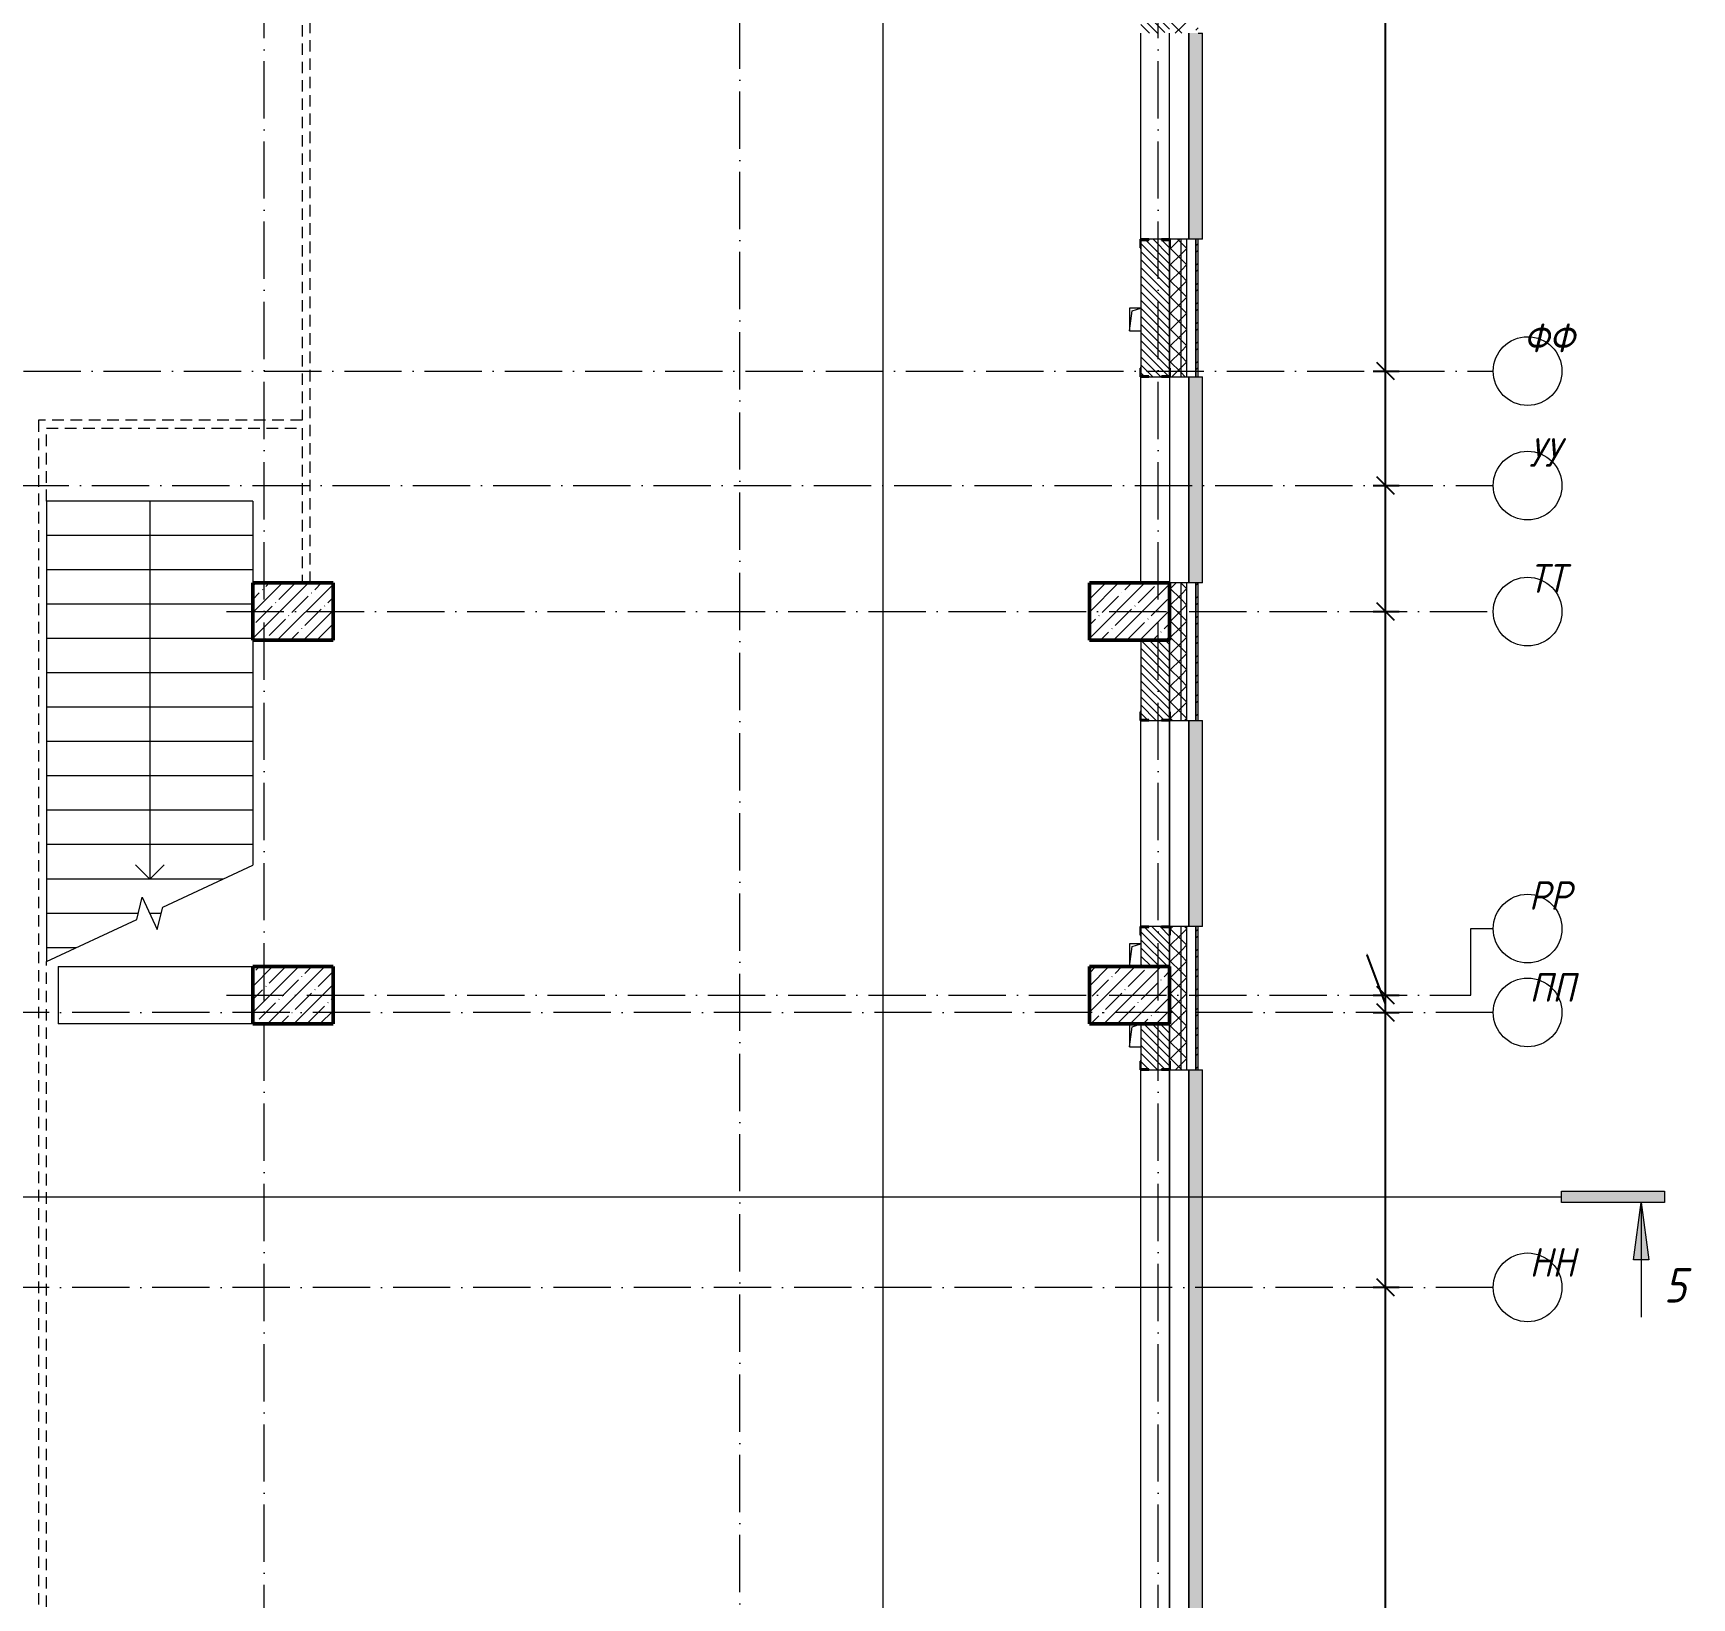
# Model space of a CAD drawing. Header units: millimetres. Extents: x -401725 to 250493, y 305116 to 802890.
# Drawn here: x 75674 to 90149, y 386775 to 400436 of the extents above; entities that cross this region are included whole.
import ezdxf

# ---------------------------------------------------------------- set-up
doc = ezdxf.new("R2010")
doc.units = ezdxf.units.MM
doc.linetypes.add('200_ШТРИХ_ш1п0_6_', pattern=[160, 100, -60])
doc.linetypes.add('50_200_ШТРИХ_1Т_ш5_п1_п1_', pattern=[700, 500, -100, 0, -100])
for name, color, linetype, lineweight in [('A-____-____-DIMS', 7, 'Continuous', 9), ('A-DETL-____-OTLN-3', 7, '200_ШТРИХ_ш1п0_6_', 9), ('A-GENM-____-MCUT', 7, 'Continuous', 25), ('A-GENM-____-OTLN', 7, 'Continuous', 9), ('A-GENM-____-OTLN-1', 7, 'Continuous', 25), ('A-GLAZ-____-OTLN', 7, 'Continuous', 9), ('A-WALL-____-MCUT', 7, 'Continuous', 13), ('A-WALL-____-MCUT-1', 7, 'Continuous', 9), ('A-WALL-____-OTLN', 7, 'Continuous', 9), ('A-WALL-____-PATT-1', 7, 'Continuous', 9), ('A-WALL-FNSH-MCUT-1', 7, 'Continuous', 9), ('G-____-____-SYMB', 7, 'Continuous', 9), ('S-COLS-____-MCUT', 7, 'Continuous', 50), ('S-COLS-____-OTLN', 7, 'Continuous', 9), ('S-GRID-____-IDEN', 7, 'Continuous', 9), ('S-GRID-____-OTLN', 7, 'Continuous', 9), ('S-GRID-____-OTLN-1', 7, '50_200_ШТРИХ_1Т_ш5_п1_п1_', 9), ('S-STRS-____-MBND', 7, 'Continuous', 9), ('S-STRS-____-OTLN-1', 7, 'Continuous', 9)]:
    doc.layers.add(name, color=color, linetype=linetype, lineweight=lineweight)
doc.layers.add('A-GLAZ-____-OTLN-1', color=7, linetype='Continuous', lineweight=9, true_color=0xc0c0c0)
doc.layers.add('G-____-____-SYMB-1', color=9, linetype='Continuous', lineweight=9, true_color=0x808080)
doc.styles.add('ISOCPEUR_I', font='isocpeui.ttf', dxfattribs={"width": 0.9, "height": 2.5})
doc.styles.add('ISOCPEUR_I_10', font='isocpeui.ttf', dxfattribs={"width": 0.9, "height": 180})
doc.styles.add('ISOCPEUR_I_9', font='isocpeui.ttf', dxfattribs={"width": 0.9, "height": 250})
doc.dimstyles.new('ISO-2_5_0_9К_БОЛЬШОЙ_ОСИ', dxfattribs={"dimscale": 304.8, "dimtxt": 248.995294, "dimasz": 0.492126, "dimexe": 0.393701, "dimexo": 0, "dimgap": 0, "dimtad": 1, "dimdec": 0, "dimzin": 0, "dimdsep": 46, "dimtxsty": 'ISOCPEUR_I', "dimblk1": 'OBLIQUE', "dimblk2": 'OBLIQUE', "dimsah": 1, "dimcen": 0.09, "dimdle": 0.393701, "dimazin": 0, "dimtfac": 1, "dimtdec": 4, "dimtix": 1, "dimtmove": 0, "dimatfit": 3, "dimfxl": 1, "dimtvp": 1, "dimtolj": 1, "dimtzin": 0, "dimarcsym": 2})
doc.dimstyles.new('ISO-2_5_0_9К_БОЛЬШОЙ_ОСИ_1', dxfattribs={"dimscale": 304.8, "dimtxt": 248.995294, "dimasz": 0.492126, "dimexe": 0.393701, "dimexo": 0, "dimgap": 0, "dimtad": 1, "dimdec": 0, "dimzin": 0, "dimdsep": 46, "dimtxsty": 'ISOCPEUR_I', "dimblk1": 'OBLIQUE', "dimblk2": 'OBLIQUE', "dimsah": 1, "dimcen": 0.09, "dimdle": 0.393701, "dimazin": 0, "dimtfac": 1, "dimtdec": 4, "dimtix": 1, "dimtmove": 1, "dimatfit": 3, "dimfxl": 1, "dimtvp": 1, "dimtolj": 1, "dimtzin": 0, "dimarcsym": 2})
pattern_1 = [(45, (-15659.08, 321904.7), (-70.71068, 70.71068), []), (135, (-15659.08, 321904.7), (-70.71068, -70.71068), [])]
pattern_2 = [(135, (-15659.08, 321904.697), (-35.35534, -35.35534), [])]

# ---------------------------------------------------------------- blocks, each defined once
blk = doc.blocks.new('BSC_Колонна _Прямоугольная - 500х700-V97-АР1_План отверстий 2 этажа в осях 1-64_Ю-ЯЯ')
at = {"layer": 'S-COLS-____-OTLN'}
h = blk.add_hatch(dxfattribs=at)
h.set_pattern_fill('FP_110', color=256, style=0, pattern_type=2)
h.set_pattern_definition([(315, (-70131.04, 93600), (114.04925, 114.04925), []), (315, (-70131.04, 93485.95), (114.04925, 114.04925), [201.613, -40.323, 3.353, -36.97])])
h.paths.add_polyline_path([(-250, -350), (250, -350), (250, 350), (-250, 350)], flags=0)
at = {"layer": 'S-COLS-____-MCUT'}
for p, q in [((250, 350), (-250, 350)), ((-250, 350), (-250, -350)), ((250, -350), (250, 350)), ((-250, -350), (250, -350))]:
    blk.add_line(p, q, dxfattribs=at)
blk = doc.blocks.new('BSC_Колонна _Прямоугольная - 500х700-V98-АР1_План отверстий 2 этажа в осях 1-64_Ю-ЯЯ')
at = {"layer": 'S-COLS-____-OTLN'}
h = blk.add_hatch(dxfattribs=at)
h.set_pattern_fill('FP_111', color=256, style=0, pattern_type=2)
h.set_pattern_definition([(315, (-73481.04, 93600), (114.04925, 114.04925), []), (315, (-73481.04, 93485.95), (114.04925, 114.04925), [201.613, -40.323, 3.353, -36.97])])
h.paths.add_polyline_path([(-250, -350), (250, -350), (250, 350), (-250, 350)], flags=0)
at = {"layer": 'S-COLS-____-MCUT'}
for p, q in [((250, 350), (-250, 350)), ((-250, 350), (-250, -350)), ((250, -350), (250, 350)), ((-250, -350), (250, -350))]:
    blk.add_line(p, q, dxfattribs=at)
blk = doc.blocks.new('BSC_Колонна _Прямоугольная - 500х700-V99-АР1_План отверстий 2 этажа в осях 1-64_Ю-ЯЯ')
at = {"layer": 'S-COLS-____-OTLN'}
h = blk.add_hatch(dxfattribs=at)
h.set_pattern_fill('FP_112', color=256, style=0, pattern_type=2)
h.set_pattern_definition([(315, (-70131.04, 100900), (114.04925, 114.04925), []), (315, (-70131.04, 100785.95), (114.04925, 114.04925), [201.613, -40.323, 3.353, -36.97])])
h.paths.add_polyline_path([(-250, 350), (-250, -350), (250, -350), (250, 350), (9, 350)], flags=0)
at = {"layer": 'S-COLS-____-MCUT'}
for p, q in [((250, 350), (-250, 350)), ((-250, 350), (-250, -350)), ((250, -350), (250, 350)), ((-250, -350), (250, -350))]:
    blk.add_line(p, q, dxfattribs=at)
blk = doc.blocks.new('BSC_Колонна _Прямоугольная - 500х700-V100-АР1_План отверстий 2 этажа в осях 1-64_Ю-ЯЯ')
at = {"layer": 'S-COLS-____-OTLN'}
h = blk.add_hatch(dxfattribs=at)
h.set_pattern_fill('FP_113', color=256, style=0, pattern_type=2)
h.set_pattern_definition([(315, (-73481.04, 100900), (114.04925, 114.04925), []), (315, (-73481.04, 100785.95), (114.04925, 114.04925), [201.613, -40.323, 3.353, -36.97])])
h.paths.add_polyline_path([(-250, 168), (-250, -350), (250, -350), (250, 350), (-250, 350)], flags=0)
at = {"layer": 'S-COLS-____-MCUT'}
for p, q in [((250, 350), (-250, 350)), ((-250, 350), (-250, -350)), ((250, -350), (250, 350)), ((-250, -350), (250, -350))]:
    blk.add_line(p, q, dxfattribs=at)
blk = doc.blocks.new('Отлив_СКБ - Отлив витража_120_НВФ-31885687-АР1_План отверстий 2 этажа в осях 1-64_Ю-ЯЯ')
at = {"layer": 'A-GLAZ-____-OTLN-1'}
for points in [[(0, 0), (0, -2), (1800, -2), (1800, 0), (1023, 0)], [(0, -83), (0, -120), (1800, -120), (1800, -2), (0, -2), (0, -63)]]:
    blk.add_hatch(color=256, dxfattribs=at).paths.add_polyline_path(points, flags=0)
at = {"layer": 'A-GLAZ-____-OTLN'}
for p, q in [((0, 0), (1800, 0)), ((1800, -2), (0, -2)), ((0, -120), (0, -83)), ((0, -120), (1800, -120)), ((1800, -83), (1800, -120))]:
    blk.add_line(p, q, dxfattribs=at)
blk = doc.blocks.new('Фахверк_СКБ_Уголок - 250_2700-27497298-АР1_План отверстий 2 этажа в осях 1-64_Ю-ЯЯ')
at = {"layer": 'A-GENM-____-MCUT'}
for p, q in [((200, 181), (125, 181)), ((125, 181), (125, 106)), ((131, 106), (131, 175)), ((131, 175), (200, 175)), ((200, 175), (200, 181)), ((125, 106), (131, 106)), ((131, -6), (125, -6)), ((125, -6), (125, -81)), ((125, -81), (200, -81)), ((131, -75), (131, -6)), ((200, -75), (131, -75)), ((200, -81), (200, -75))]:
    blk.add_line(p, q, dxfattribs=at)
blk = doc.blocks.new('AR_Отверстие прямоугольное _в плите_ - AR_Отверстие прямоугольное _в плите_-V169-АР1_План отверстий 2 этажа в осях 1-64_Ю-ЯЯ')
at = {"layer": 'A-GENM-____-OTLN'}
for p, q in [((50, 100), (-50, 100)), ((-50, 100), (-50, -100)), ((-50, -100), (-25, 75)), ((-25, 75), (50, 100))]:
    blk.add_line(p, q, dxfattribs=at)
blk = doc.blocks.new('AR_Отверстие прямоугольное _в плите_ - AR_Отверстие прямоугольное _в плите_-V172-АР1_План отверстий 2 этажа в осях 1-64_Ю-ЯЯ')
at = {"layer": 'A-GENM-____-OTLN'}
for p, q in [((50, 100), (-50, 100)), ((-50, 100), (-50, -100)), ((-50, -100), (-25, 75)), ((-25, 75), (50, 100)), ((-50, -100), (50, -100))]:
    blk.add_line(p, q, dxfattribs=at)
blk = doc.blocks.new('AR_Отверстие прямоугольное _в плите_ - AR_Отверстие прямоугольное _в плите_-V168-АР1_План отверстий 2 этажа в осях 1-64_Ю-ЯЯ')
at = {"layer": 'A-GENM-____-OTLN'}
for p, q in [((-50, 100), (-50, -100)), ((-50, -100), (-25, 75)), ((-25, 75), (50, 100)), ((-50, -100), (50, -100))]:
    blk.add_line(p, q, dxfattribs=at)
blk = doc.blocks.new('Отлив_СКБ - Отлив витража_120_НВФ-31884153-АР1_План отверстий 2 этажа в осях 1-64_Ю-ЯЯ')
at = {"layer": 'A-GLAZ-____-OTLN-1'}
for points in [[(0, 0), (0, -2), (13700, -2), (13700, 0), (4672, 0)], [(0, -83), (0, -120), (13700, -120), (13700, -2), (0, -2), (0, -63)]]:
    blk.add_hatch(color=256, dxfattribs=at).paths.add_polyline_path(points, flags=0)
at = {"layer": 'A-GLAZ-____-OTLN'}
for p, q in [((0, 0), (13700, 0)), ((13700, -2), (0, -2)), ((0, -120), (13700, -120)), ((13700, -83), (13700, -120))]:
    blk.add_line(p, q, dxfattribs=at)
blk = doc.blocks.new('Ось сетки - Круг_Ø6_00__ISO-2_5_0_9K_-25732049-АР1_План отверстий 2 этажа в осях 1-64_Ю-ЯЯ')
at = {"layer": 'S-GRID-____-IDEN'}
blk.add_circle((0, 0), 3, dxfattribs=at)
blk = doc.blocks.new('Разрез - Концевая часть разреза-18266132-АР1_План отверстий 2 этажа в осях 1-64_Ю-ЯЯ')
at = {"layer": 'G-____-____-SYMB'}
for points in [[(0, 0.5), (0, -0.5), (-9, -0.5), (-9, 0.5)], [(-6.29, -5.5), (-7.61, -5.5), (-6.95, -0.5)]]:
    blk.add_hatch(color=256, dxfattribs=at).paths.add_polyline_path(points, flags=0)
for p, q in [((0, 0.5), (-9, 0.5)), ((-9, 0.5), (-9, -0.5)), ((0, -0.5), (0, 0.5)), ((-9, -0.5), (0, -0.5)), ((-6.95, -0.5), (-7.61, -5.5)), ((-6.95, -0.5), (-6.95, -10.5)), ((-6.29, -5.5), (-6.95, -0.5)), ((-7.61, -5.5), (-6.29, -5.5))]:
    blk.add_line(p, q, dxfattribs=at)
blk = doc.blocks.new('_Oblique')
at = {"color": 0, "linetype": 'ByBlock', "lineweight": -2}
blk.add_line((-0.5, -0.5), (0.5, 0.5), dxfattribs=at)
blk = doc.blocks.new('*D8988')
at = {"layer": 'A-____-____-DIMS', "color": 0, "lineweight": -2, "transparency": 16777216}
for p, q in [((87475, 386166), (87475, 389606)), ((87369, 389486), (87595, 389486)), ((87369, 386286), (87595, 386286))]:
    blk.add_line(p, q, dxfattribs=at)
at = {"layer": 'Defpoints', "color": 0, "transparency": 16777216}
for p in [(87369, 389486), (87475, 389486), (87369, 386286)]:
    blk.add_point(p, dxfattribs=at)
at = {"layer": 'A-____-____-DIMS', "color": 0, "lineweight": -2, "transparency": 16777216, "xscale": 150, "yscale": 150, "zscale": 150}
for p, rotation in [((87475, 389486), 90), ((87475, 386286), 270)]:
    blk.add_blockref('_Oblique', p, dxfattribs=dict(at, rotation=rotation))
at = {"layer": 'A-____-____-DIMS', "color": 0, "transparency": 16777216, "insert": (87474, 387886), "char_height": 2.5, "width": 758.48, "attachment_point": 5, "rotation": 90, "style": 'ISOCPEUR_I'}
blk.add_mtext('\\A1;3200', dxfattribs=at)
blk = doc.blocks.new('*D8989')
at = {"layer": 'A-____-____-DIMS', "color": 0, "lineweight": -2, "transparency": 16777216}
for p, q in [((87475, 389366), (87475, 392006)), ((87369, 391886), (87595, 391886)), ((87369, 389486), (87595, 389486))]:
    blk.add_line(p, q, dxfattribs=at)
at = {"layer": 'Defpoints', "color": 0, "transparency": 16777216}
for p in [(87369, 391886), (87475, 391886), (87369, 389486)]:
    blk.add_point(p, dxfattribs=at)
at = {"layer": 'A-____-____-DIMS', "color": 0, "lineweight": -2, "transparency": 16777216, "xscale": 150, "yscale": 150, "zscale": 150}
for p, rotation in [((87475, 391886), 90), ((87475, 389486), 270)]:
    blk.add_blockref('_Oblique', p, dxfattribs=dict(at, rotation=rotation))
at = {"layer": 'A-____-____-DIMS', "color": 0, "transparency": 16777216, "insert": (87474, 390686), "char_height": 2.5, "width": 781.46, "attachment_point": 5, "rotation": 90, "style": 'ISOCPEUR_I'}
blk.add_mtext('\\A1;2400', dxfattribs=at)
blk = doc.blocks.new('*D8990')
at = {"layer": 'A-____-____-DIMS', "color": 0, "lineweight": -2, "transparency": 16777216}
for p, q in [((87315, 392389), (87311, 392389)), ((87475, 391961), (87315, 392389)), ((87475, 391766), (87475, 392156)), ((87369, 392036), (87595, 392036)), ((87369, 391886), (87595, 391886))]:
    blk.add_line(p, q, dxfattribs=at)
at = {"layer": 'Defpoints', "color": 0, "transparency": 16777216}
for p in [(87369, 392036), (87475, 392036), (87369, 391886)]:
    blk.add_point(p, dxfattribs=at)
at = {"layer": 'A-____-____-DIMS', "color": 0, "lineweight": -2, "transparency": 16777216, "xscale": 150, "yscale": 150, "zscale": 150}
for p, rotation in [((87475, 392036), 90), ((87475, 391886), 270)]:
    blk.add_blockref('_Oblique', p, dxfattribs=dict(at, rotation=rotation))
at = {"layer": 'A-____-____-DIMS', "color": 0, "transparency": 16777216, "insert": (87314, 391880), "char_height": 2.5, "width": 511.4, "attachment_point": 1, "rotation": 90, "line_spacing_factor": 1.149209, "style": 'ISOCPEUR_I'}
blk.add_mtext('\\A1;150', dxfattribs=at)
blk = doc.blocks.new('*D8991')
at = {"layer": 'A-____-____-DIMS', "color": 0, "lineweight": -2, "transparency": 16777216}
for p, q in [((87475, 391916), (87475, 395506)), ((87369, 395386), (87595, 395386)), ((87369, 392036), (87595, 392036))]:
    blk.add_line(p, q, dxfattribs=at)
at = {"layer": 'Defpoints', "color": 0, "transparency": 16777216}
for p in [(87369, 395386), (87475, 395386), (87369, 392036)]:
    blk.add_point(p, dxfattribs=at)
at = {"layer": 'A-____-____-DIMS', "color": 0, "lineweight": -2, "transparency": 16777216, "xscale": 150, "yscale": 150, "zscale": 150}
for p, rotation in [((87475, 395386), 90), ((87475, 392036), 270)]:
    blk.add_blockref('_Oblique', p, dxfattribs=dict(at, rotation=rotation))
at = {"layer": 'A-____-____-DIMS', "color": 0, "transparency": 16777216, "insert": (87474, 393711), "char_height": 2.5, "width": 758.48, "attachment_point": 5, "rotation": 90, "style": 'ISOCPEUR_I'}
blk.add_mtext('\\A1;3350', dxfattribs=at)
blk = doc.blocks.new('*D8992')
at = {"layer": 'A-____-____-DIMS', "color": 0, "lineweight": -2, "transparency": 16777216}
for p, q in [((87369, 396486), (87595, 396486)), ((87475, 395266), (87475, 396606)), ((87369, 395386), (87595, 395386))]:
    blk.add_line(p, q, dxfattribs=at)
at = {"layer": 'Defpoints', "color": 0, "transparency": 16777216}
for p in [(87369, 396486), (87475, 396486), (87369, 395386)]:
    blk.add_point(p, dxfattribs=at)
at = {"layer": 'A-____-____-DIMS', "color": 0, "lineweight": -2, "transparency": 16777216, "xscale": 150, "yscale": 150, "zscale": 150}
for p, rotation in [((87475, 396486), 90), ((87475, 395386), 270)]:
    blk.add_blockref('_Oblique', p, dxfattribs=dict(at, rotation=rotation))
at = {"layer": 'A-____-____-DIMS', "color": 0, "transparency": 16777216, "insert": (87474, 395936), "char_height": 2.5, "width": 643.56, "attachment_point": 5, "rotation": 90, "style": 'ISOCPEUR_I'}
blk.add_mtext('\\A1;1100', dxfattribs=at)
blk = doc.blocks.new('*D8993')
at = {"layer": 'A-____-____-DIMS', "color": 0, "lineweight": -2, "transparency": 16777216}
for p, q in [((87369, 397486), (87595, 397486)), ((87475, 396366), (87475, 397606)), ((87369, 396486), (87595, 396486))]:
    blk.add_line(p, q, dxfattribs=at)
at = {"layer": 'Defpoints', "color": 0, "transparency": 16777216}
for p in [(87369, 397486), (87475, 397486), (87369, 396486)]:
    blk.add_point(p, dxfattribs=at)
at = {"layer": 'A-____-____-DIMS', "color": 0, "lineweight": -2, "transparency": 16777216, "xscale": 150, "yscale": 150, "zscale": 150}
for p, rotation in [((87475, 397486), 90), ((87475, 396486), 270)]:
    blk.add_blockref('_Oblique', p, dxfattribs=dict(at, rotation=rotation))
at = {"layer": 'A-____-____-DIMS', "color": 0, "transparency": 16777216, "insert": (87474, 396986), "char_height": 2.5, "width": 701.02, "attachment_point": 5, "rotation": 90, "style": 'ISOCPEUR_I'}
blk.add_mtext('\\A1;1000', dxfattribs=at)
blk = doc.blocks.new('*D8994')
at = {"layer": 'A-____-____-DIMS', "color": 0, "lineweight": -2, "transparency": 16777216}
for p, q in [((87475, 397366), (87475, 404056)), ((87369, 403936), (87595, 403936)), ((87369, 397486), (87595, 397486))]:
    blk.add_line(p, q, dxfattribs=at)
at = {"layer": 'Defpoints', "color": 0, "transparency": 16777216}
for p in [(87369, 403936), (87475, 403936), (87369, 397486)]:
    blk.add_point(p, dxfattribs=at)
at = {"layer": 'A-____-____-DIMS', "color": 0, "lineweight": -2, "transparency": 16777216, "xscale": 150, "yscale": 150, "zscale": 150}
for p, rotation in [((87475, 403936), 90), ((87475, 397486), 270)]:
    blk.add_blockref('_Oblique', p, dxfattribs=dict(at, rotation=rotation))
at = {"layer": 'A-____-____-DIMS', "color": 0, "transparency": 16777216, "insert": (87474, 400711), "char_height": 2.5, "width": 781.46, "attachment_point": 5, "rotation": 90, "style": 'ISOCPEUR_I'}
blk.add_mtext('\\A1;6450', dxfattribs=at)

msp = doc.modelspace()

# ---------------------------------------------------------------- hatches: boundary and pattern name
at = {"layer": 'A-WALL-____-PATT-1'}
h = msp.add_hatch(dxfattribs=at)
h.set_pattern_fill('FP_3', color=256, style=0, pattern_type=2)
h.set_pattern_definition([(45, (-15659.08, 321904.7), (-85.53659, 85.53659), []), (45, (-15602.06, 321904.7), (-85.53659, 85.53659), [])])
h.paths.add_polyline_path([(85840.9187, 391385.7392), (85840.9187, 392635.7392), (85820.9187, 392635.7392), (85820.9187, 391385.7392)], flags=0)
h.paths.add_polyline_path([(85820.9187, 394435.7392), (85840.9187, 394435.7392), (85840.9187, 395635.7392), (85820.9187, 395635.7392), (85820.9187, 395273.4125)], flags=0)
h.paths.add_polyline_path([(85840.9187, 397435.7392), (85840.9187, 398635.7392), (85820.9187, 398635.7392), (85820.9187, 397435.7392)], flags=0)
h.paths.add_polyline_path([(85840.9187, 400435.7392), (85840.9187, 401635.7392), (85820.9187, 401635.7392), (85820.9187, 400435.7392)], flags=0)
h.paths.add_polyline_path([(85840.9187, 403435.7392), (85840.9187, 407815.7392), (85820.9187, 407815.7392), (85820.9187, 403435.7392)], flags=0)
h = msp.add_hatch(dxfattribs=at)
h.set_pattern_fill('FP_1', color=256, style=0, pattern_type=2)
h.set_pattern_definition(pattern_1)
h.paths.add_polyline_path([(85740.9187, 368720.7392), (85740.9187, 368985.7392), (85690.9187, 368985.7392), (85690.9187, 368720.7392)], flags=0)
h.paths.add_polyline_path([(85690.9187, 369985.7392), (85740.9187, 369985.7392), (85740.9187, 377685.7392), (85690.9187, 377685.7392), (85690.9187, 372671.6396)], flags=0)
h.paths.add_polyline_path([(85690.9187, 391385.7392), (85740.9187, 391385.7392), (85740.9187, 392635.7392), (85690.9187, 392635.7392), (85690.9187, 392044.5878)], flags=0)
h.paths.add_polyline_path([(85690.9187, 394435.7392), (85740.9187, 394435.7392), (85740.9187, 395635.7392), (85690.9187, 395635.7392), (85690.9187, 395273.4125)], flags=0)
h.paths.add_polyline_path([(85740.9187, 397435.7392), (85740.9187, 398635.7392), (85690.9187, 398635.7392), (85690.9187, 397435.7392)], flags=0)
h.paths.add_polyline_path([(85740.9187, 400435.7392), (85740.9187, 401635.7392), (85690.9187, 401635.7392), (85690.9187, 400435.7392)], flags=0)
h.paths.add_polyline_path([(85740.9187, 403435.7392), (85740.9187, 407685.7392), (85690.9187, 407685.7392), (85690.9187, 403435.7392)], flags=0)
h = msp.add_hatch(dxfattribs=at)
h.set_pattern_fill('FP_1', color=256, style=0, pattern_type=2)
h.set_pattern_definition(pattern_1)
h.paths.add_polyline_path([(85590.9187, 368720.7392), (85690.9187, 368720.7392), (85690.9187, 368985.7392), (85590.9187, 368985.7392)], flags=0)
h.paths.add_polyline_path([(85690.9187, 369985.7392), (85690.9187, 377685.7392), (85596.9187, 377685.7392), (85596.9187, 377610.7392), (85590.9187, 377610.7392), (85590.9187, 369985.7392)], flags=0)
h.paths.add_polyline_path([(85690.9187, 391385.7392), (85690.9187, 392635.7392), (85596.9187, 392635.7392), (85596.9187, 392560.7392), (85590.9187, 392560.7392), (85590.9187, 391460.7392), (85596.9187, 391460.7392), (85596.9187, 391385.7392)], flags=0)
h.paths.add_polyline_path([(85596.9187, 394435.7392), (85690.9187, 394435.7392), (85690.9187, 395635.7392), (85590.9187, 395635.7392), (85590.9187, 394510.7392), (85596.9187, 394510.7392), (85596.9187, 394441.7392)], flags=0)
h.paths.add_polyline_path([(85596.9187, 397435.7392), (85690.9187, 397435.7392), (85690.9187, 398635.7392), (85596.9187, 398635.7392), (85596.9187, 398560.7392), (85590.9187, 398560.7392), (85590.9187, 397510.7392), (85596.9187, 397510.7392), (85596.9187, 397441.7392)], flags=0)
h.paths.add_polyline_path([(85596.9187, 400435.7392), (85690.9187, 400435.7392), (85690.9187, 401635.7392), (85596.9187, 401635.7392), (85596.9187, 401560.7392), (85590.9187, 401560.7392), (85590.9187, 400510.7392), (85596.9187, 400510.7392), (85596.9187, 400441.7392)], flags=0)
h.paths.add_polyline_path([(85690.9187, 403435.7392), (85690.9187, 407585.7392), (85590.9187, 407585.7392), (85590.9187, 403435.7392)], flags=0)
h = msp.add_hatch(dxfattribs=at)
h.set_pattern_fill('FP_6', color=256, style=0, pattern_type=2)
h.set_pattern_definition(pattern_2)
h.paths.add_polyline_path([(85521.9187, 397435.7392), (85521.9187, 397441.7392), (85590.9187, 397441.7392), (85590.9187, 398629.7392), (85521.9187, 398629.7392), (85521.9187, 398635.7392), (85409.9187, 398635.7392), (85409.9187, 398629.7392), (85340.9187, 398629.7392), (85340.9187, 397441.7392), (85409.9187, 397441.7392), (85409.9187, 397435.7392)], flags=0)
h.paths.add_polyline_path([(85521.9187, 400435.7392), (85521.9187, 400441.7392), (85590.9187, 400441.7392), (85590.9187, 400985.3917), (85340.9187, 400985.3917), (85340.9187, 400441.7392), (85409.9187, 400441.7392), (85409.9187, 400435.7392)], flags=0)
h = msp.add_hatch(dxfattribs=at)
h.set_pattern_fill('FP_6', color=256, style=0, pattern_type=2)
h.set_pattern_definition(pattern_2)
h.paths.add_polyline_path([(85340.9187, 392285.7392), (85590.9187, 392285.7392), (85590.9187, 392629.7392), (85521.9187, 392629.7392), (85521.9187, 392635.7392), (85409.9187, 392635.7392), (85409.9187, 392629.7392), (85340.9187, 392629.7392), (85340.9187, 392560.7392)], flags=0)
h.paths.add_polyline_path([(85521.9187, 394435.7392), (85521.9187, 394441.7392), (85590.9187, 394441.7392), (85590.9187, 395135.7392), (85340.9187, 395135.7392), (85340.9187, 394441.7392), (85409.9187, 394441.7392), (85409.9187, 394435.7392)], flags=0)
h = msp.add_hatch(dxfattribs=at)
h.set_pattern_fill('FP_6', color=256, style=0, pattern_type=2)
h.set_pattern_definition(pattern_2)
h.paths.add_polyline_path([(85521.9187, 391385.7392), (85521.9187, 391391.7392), (85590.9187, 391391.7392), (85590.9187, 391785.7392), (85340.9187, 391785.7392), (85340.9187, 391391.7392), (85409.9187, 391391.7392), (85409.9187, 391385.7392)], flags=0)

# ---------------------------------------------------------------- linework, layer by layer
at = {"layer": 'A-DETL-____-OTLN-3'}
for p, q in [((78020.9187, 400985.7392), (78020.9187, 397055.7392)), ((78090.9187, 395635.7392), (78090.9187, 400985.7392)), ((75720.9187, 397055.7392), (75720.9187, 386465.7392)), ((78020.9187, 397055.7392), (75720.9187, 397055.7392)), ((75790.9187, 396350.7392), (75790.9187, 396985.7392)), ((75790.9187, 396985.7392), (78020.9187, 396985.7392)), ((78020.9187, 396985.7392), (78020.9187, 395635.7392)), ((75790.9187, 386535.7392), (75790.9187, 392331.0623))]:
    msp.add_line(p, q, dxfattribs=at)
at = {"layer": 'A-WALL-____-MCUT'}
for p, q in [((85521.9187, 398635.7392), (85409.9187, 398635.7392)), ((85820.9187, 398635.7392), (85596.9187, 398635.7392)), ((85820.9187, 397435.7392), (85820.9187, 398635.7392)), ((85340.9187, 398560.7392), (85340.9187, 397510.7392)), ((85409.9187, 397435.7392), (85521.9187, 397435.7392)), ((85596.9187, 397435.7392), (85820.9187, 397435.7392)), ((85820.9187, 395635.7392), (85590.9187, 395635.7392)), ((85820.9187, 394435.7392), (85820.9187, 395635.7392)), ((85340.9187, 395135.7392), (85340.9187, 394510.7392)), ((85409.9187, 394435.7392), (85521.9187, 394435.7392)), ((85596.9187, 394435.7392), (85820.9187, 394435.7392)), ((85340.9187, 392560.7392), (85340.9187, 392285.7392)), ((85521.9187, 392635.7392), (85409.9187, 392635.7392)), ((85820.9187, 392635.7392), (85596.9187, 392635.7392)), ((85820.9187, 391385.7392), (85820.9187, 392635.7392)), ((85340.9187, 391785.7392), (85340.9187, 391460.7392)), ((85409.9187, 391385.7392), (85521.9187, 391385.7392)), ((85596.9187, 391385.7392), (85820.9187, 391385.7392))]:
    msp.add_line(p, q, dxfattribs=at)
at = {"layer": 'A-WALL-____-MCUT-1'}
for p, q in [((85690.9187, 397435.7392), (85690.9187, 398635.7392)), ((85740.9187, 397435.7392), (85740.9187, 398635.7392)), ((85590.9187, 398560.7392), (85590.9187, 397510.7392)), ((85590.9187, 397510.7392), (85590.9187, 398560.7392)), ((85690.9187, 394435.7392), (85690.9187, 395635.7392)), ((85740.9187, 394435.7392), (85740.9187, 395635.7392)), ((85590.9187, 395135.7392), (85590.9187, 394510.7392)), ((85590.9187, 394510.7392), (85590.9187, 395135.7392)), ((85590.9187, 392560.7392), (85590.9187, 392285.7392)), ((85590.9187, 392285.7392), (85590.9187, 392560.7392)), ((85690.9187, 391385.7392), (85690.9187, 392635.7392)), ((85740.9187, 391385.7392), (85740.9187, 392635.7392)), ((85590.9187, 391785.7392), (85590.9187, 391460.7392)), ((85590.9187, 391460.7392), (85590.9187, 391785.7392))]:
    msp.add_line(p, q, dxfattribs=at)
at = {"layer": 'A-WALL-____-OTLN'}
for p, q in [((85340.9187, 398635.7392), (85340.9187, 400435.7392)), ((85590.9187, 398635.7392), (85590.9187, 400435.7392)), ((85340.9187, 395635.7392), (85340.9187, 397435.7392)), ((85590.9187, 397435.7392), (85590.9187, 395635.7392)), ((85590.9187, 395635.7392), (85590.9187, 395635.7392)), ((85340.9187, 392635.7392), (85340.9187, 394435.7392)), ((85590.9187, 392635.7392), (85590.9187, 394435.7392)), ((85590.9187, 394435.7392), (85590.9187, 392635.7392)), ((75890.9187, 392285.7392), (77590.9187, 392285.7392)), ((75890.9187, 392285.7392), (75890.9187, 391785.7392)), ((77590.9187, 391785.7392), (75890.9187, 391785.7392)), ((85340.9187, 386535.7392), (85340.9187, 391385.7392)), ((85590.9187, 386535.7392), (85590.9187, 391385.7392)), ((85590.9187, 391385.7392), (85590.9187, 386535.7392))]:
    msp.add_line(p, q, dxfattribs=at)
at = {"layer": 'A-WALL-FNSH-MCUT-1'}
for p, q in [((85840.9187, 398635.7392), (85820.9187, 398635.7392)), ((85820.9187, 398635.7392), (85820.9187, 397435.7392)), ((85840.9187, 397435.7392), (85840.9187, 398635.7392)), ((85820.9187, 397435.7392), (85840.9187, 397435.7392)), ((85840.9187, 395635.7392), (85820.9187, 395635.7392)), ((85820.9187, 395635.7392), (85820.9187, 394435.7392)), ((85840.9187, 394435.7392), (85840.9187, 395635.7392)), ((85820.9187, 394435.7392), (85840.9187, 394435.7392)), ((85840.9187, 392635.7392), (85820.9187, 392635.7392)), ((85820.9187, 392635.7392), (85820.9187, 391385.7392)), ((85840.9187, 391385.7392), (85840.9187, 392635.7392)), ((85820.9187, 391385.7392), (85840.9187, 391385.7392))]:
    msp.add_line(p, q, dxfattribs=at)
at = {"layer": 'G-____-____-SYMB-1'}
for p, q in [((83089.1187, 408593.2486), (83089.1187, 367311.0234)), ((-20469.6177, 390275.7392), (89011.1097, 390275.7392))]:
    msp.add_line(p, q, dxfattribs=at)
at = {"layer": 'S-GRID-____-OTLN'}
for p, q in [((88221.089, 392617.5482), (88415.3253, 392617.5482)), ((88221.089, 392035.7392), (88221.089, 392617.5482))]:
    msp.add_line(p, q, dxfattribs=at)
at = {"layer": 'S-GRID-____-OTLN-1'}
for p, q in [((77690.9187, 361885.7392), (77690.9187, 412797.5486)), ((81840.9187, 371421.3795), (81840.9187, 412797.5486)), ((85490.9187, 361885.7392), (85490.9187, 412797.5486)), ((33582.9364, 397485.7392), (88415.3253, 397485.7392)), ((18778.3647, 396485.7392), (88415.3253, 396485.7392)), ((77362.1831, 395385.7392), (88415.3253, 395385.7392)), ((77362.1831, 392035.7392), (88221.089, 392035.7392)), ((88415.3253, 391885.7392), (33582.9364, 391885.7392)), ((88415.3253, 389485.7392), (-20327.8515, 389485.7392))]:
    msp.add_line(p, q, dxfattribs=at)
at = {"layer": 'S-STRS-____-MBND'}
for p, q in [((76804.2072, 392803.5665), (77590.9187, 393170.4161)), ((76577.6302, 392697.9119), (76624.8846, 392892.3498)), ((76624.8846, 392892.3498), (76756.9528, 392609.1286)), ((76756.9528, 392609.1286), (76804.2072, 392803.5665)), ((75790.9187, 392331.0623), (76577.6302, 392697.9119))]:
    msp.add_line(p, q, dxfattribs=at)
at = {"layer": 'S-STRS-____-OTLN-1'}
for p, q in [((77590.9187, 396350.7392), (75790.9187, 396350.7392)), ((75790.9187, 396350.7392), (75790.9187, 396050.7392)), ((77590.9187, 396350.7392), (75790.9187, 396350.7392)), ((76690.9187, 396350.7392), (76690.9187, 396050.7392)), ((77590.9187, 396350.7392), (77590.9187, 396050.7392)), ((75790.9187, 396050.7392), (75790.9187, 395750.7392)), ((77590.9187, 396050.7392), (75790.9187, 396050.7392)), ((77590.9187, 396050.7392), (75790.9187, 396050.7392)), ((76690.9187, 396050.7392), (76690.9187, 395750.7392)), ((77590.9187, 396050.7392), (77590.9187, 395750.7392)), ((75790.9187, 395750.7392), (75790.9187, 395450.7392)), ((77590.9187, 395750.7392), (75790.9187, 395750.7392)), ((77590.9187, 395750.7392), (75790.9187, 395750.7392)), ((76690.9187, 395750.7392), (76690.9187, 395450.7392)), ((77590.9187, 395750.7392), (77590.9187, 395635.7392)), ((75790.9187, 395450.7392), (75790.9187, 395150.7392)), ((77590.9187, 395450.7392), (75790.9187, 395450.7392)), ((77590.9187, 395450.7392), (75790.9187, 395450.7392)), ((76690.9187, 395450.7392), (76690.9187, 395150.7392)), ((75790.9187, 395150.7392), (75790.9187, 394850.7392)), ((77590.9187, 395150.7392), (75790.9187, 395150.7392)), ((77590.9187, 395150.7392), (75790.9187, 395150.7392)), ((76690.9187, 395150.7392), (76690.9187, 394850.7392)), ((77590.9187, 395135.7392), (77590.9187, 394850.7392)), ((75790.9187, 394850.7392), (75790.9187, 394550.7392)), ((77590.9187, 394850.7392), (75790.9187, 394850.7392)), ((77590.9187, 394850.7392), (75790.9187, 394850.7392)), ((76690.9187, 394850.7392), (76690.9187, 394550.7392)), ((77590.9187, 394850.7392), (77590.9187, 394550.7392)), ((75790.9187, 394550.7392), (75790.9187, 394250.7392)), ((77590.9187, 394550.7392), (75790.9187, 394550.7392)), ((77590.9187, 394550.7392), (75790.9187, 394550.7392)), ((76690.9187, 394550.7392), (76690.9187, 394250.7392)), ((77590.9187, 394550.7392), (77590.9187, 394250.7392)), ((75790.9187, 394250.7392), (75790.9187, 393950.7392)), ((77590.9187, 394250.7392), (75790.9187, 394250.7392)), ((77590.9187, 394250.7392), (75790.9187, 394250.7392)), ((76690.9187, 394250.7392), (76690.9187, 393950.7392)), ((77590.9187, 394250.7392), (77590.9187, 393950.7392)), ((75790.9187, 393950.7392), (75790.9187, 393650.7392)), ((77590.9187, 393950.7392), (75790.9187, 393950.7392)), ((77590.9187, 393950.7392), (75790.9187, 393950.7392)), ((76690.9187, 393950.7392), (76690.9187, 393650.7392)), ((77590.9187, 393950.7392), (77590.9187, 393650.7392)), ((75790.9187, 393650.7392), (75790.9187, 393350.7392)), ((77590.9187, 393650.7392), (75790.9187, 393650.7392)), ((77590.9187, 393650.7392), (75790.9187, 393650.7392)), ((76690.9187, 393650.7392), (76690.9187, 393350.7392)), ((77590.9187, 393650.7392), (77590.9187, 393350.7392)), ((75790.9187, 393350.7392), (75790.9187, 393050.7392)), ((77590.9187, 393350.7392), (75790.9187, 393350.7392)), ((77590.9187, 393350.7392), (75790.9187, 393350.7392)), ((76690.9187, 393350.7392), (76690.9187, 393050.7392)), ((77590.9187, 393350.7392), (77590.9187, 393170.4161)), ((76690.9187, 393050.7392), (76565.9187, 393175.7392)), ((76690.9187, 393050.7392), (76815.9187, 393175.7392)), ((75790.9187, 393050.7392), (75790.9187, 392750.7392)), ((77334.2708, 393050.7392), (75790.9187, 393050.7392)), ((77334.2708, 393050.7392), (75790.9187, 393050.7392)), ((75790.9187, 392750.7392), (75790.9187, 392450.7392)), ((76590.4689, 392750.7392), (75790.9187, 392750.7392)), ((76590.4689, 392750.7392), (75790.9187, 392750.7392)), ((76791.3685, 392750.7392), (76690.9187, 392750.7392)), ((76791.3685, 392750.7392), (76690.9187, 392750.7392)), ((75790.9187, 392450.7392), (75790.9187, 392331.0623)), ((76047.5666, 392450.7392), (75790.9187, 392450.7392)), ((76047.5666, 392450.7392), (75790.9187, 392450.7392))]:
    msp.add_line(p, q, dxfattribs=at)

# ---------------------------------------------------------------- block references
at = {"layer": 'A-GENM-____-OTLN'}
for name, p in [('AR_Отверстие прямоугольное _в плите_ - AR_Отверстие прямоугольное _в плите_-V172-АР1_План отверстий 2 этажа в осях 1-64_Ю-ЯЯ', (85290.9187, 397935.7392)), ('AR_Отверстие прямоугольное _в плите_ - AR_Отверстие прямоугольное _в плите_-V169-АР1_План отверстий 2 этажа в осях 1-64_Ю-ЯЯ', (85290.9187, 392385.7392)), ('AR_Отверстие прямоугольное _в плите_ - AR_Отверстие прямоугольное _в плите_-V168-АР1_План отверстий 2 этажа в осях 1-64_Ю-ЯЯ', (85290.9187, 391685.7392))]:
    msp.add_blockref(name, p, dxfattribs=at)
at = {"layer": 'A-GENM-____-OTLN-1'}
for p, rotation in [((85415.9187, 398760.7392), 269.9999999999999), ((85515.9187, 397310.7392), 89.99999999999994), ((85515.9187, 394310.7392), 89.99999999999994), ((85415.9187, 392760.7392), 269.9999999999999), ((85515.9187, 391260.7392), 89.99999999999993)]:
    msp.add_blockref('Фахверк_СКБ_Уголок - 250_2700-27497298-АР1_План отверстий 2 этажа в осях 1-64_Ю-ЯЯ', p, dxfattribs=dict(at, rotation=rotation))
at = {"layer": 'A-GLAZ-____-OTLN', "rotation": 90}
for name, p in [('Отлив_СКБ - Отлив витража_120_НВФ-31885687-АР1_План отверстий 2 этажа в осях 1-64_Ю-ЯЯ', (85757.9187, 398635.7392)), ('Отлив_СКБ - Отлив витража_120_НВФ-31885687-АР1_План отверстий 2 этажа в осях 1-64_Ю-ЯЯ', (85757.9187, 395635.7392)), ('Отлив_СКБ - Отлив витража_120_НВФ-31885687-АР1_План отверстий 2 этажа в осях 1-64_Ю-ЯЯ', (85757.9187, 392635.7392)), ('Отлив_СКБ - Отлив витража_120_НВФ-31884153-АР1_План отверстий 2 этажа в осях 1-64_Ю-ЯЯ', (85757.9187, 377685.7392))]:
    msp.add_blockref(name, p, dxfattribs=at)
at = {"layer": 'G-____-____-SYMB', "extrusion": (0, 0, -1), "xscale": 99.99999999999993, "yscale": 99.99999999999993, "zscale": 99.99999999999993}
msp.add_blockref('Разрез - Концевая часть разреза-18266132-АР1_План отверстий 2 этажа в осях 1-64_Ю-ЯЯ', (-89011.1097, 390275.7392), dxfattribs=at)
at = {"layer": 'S-COLS-____-OTLN', "rotation": 89.9999999999999}
for name, p in [('BSC_Колонна _Прямоугольная - 500х700-V98-АР1_План отверстий 2 этажа в осях 1-64_Ю-ЯЯ', (77940.9187, 395385.7392)), ('BSC_Колонна _Прямоугольная - 500х700-V100-АР1_План отверстий 2 этажа в осях 1-64_Ю-ЯЯ', (85240.9187, 395385.7392)), ('BSC_Колонна _Прямоугольная - 500х700-V97-АР1_План отверстий 2 этажа в осях 1-64_Ю-ЯЯ', (77940.9187, 392035.7392)), ('BSC_Колонна _Прямоугольная - 500х700-V99-АР1_План отверстий 2 этажа в осях 1-64_Ю-ЯЯ', (85240.9187, 392035.7392))]:
    msp.add_blockref(name, p, dxfattribs=at)
at = {"layer": 'S-GRID-____-IDEN', "xscale": 99.99999999999993, "yscale": 99.99999999999993, "zscale": 99.99999999999993}
for p, rotation in [((88715.3253, 397485.7392), 269.9999999999995), ((88715.3253, 396485.7392), 269.9999999999995), ((88715.3253, 395385.7392), 269.9999999999995), ((88715.3253, 392617.5482), 269.9999999999995), ((88715.3253, 391885.7392), 89.9999999999998), ((88715.3253, 389485.7392), 89.9999999999998)]:
    msp.add_blockref('Ось сетки - Круг_Ø6_00__ISO-2_5_0_9K_-25732049-АР1_План отверстий 2 этажа в осях 1-64_Ю-ЯЯ', p, dxfattribs=dict(at, rotation=rotation))

# ---------------------------------------------------------------- texts
at = {"layer": 'G-____-____-SYMB', "insert": (89904.7509, 389653.4623), "char_height": 300, "width": 256.54, "attachment_point": 1, "style": 'ISOCPEUR_I_10'}
msp.add_mtext('\\fISOCPEUR|b0|i1|c204|p34|;5', dxfattribs=at)
at = {"layer": 'S-GRID-____-IDEN', "char_height": 250, "attachment_point": 1, "style": 'ISOCPEUR_I_9'}
for s, insert, width in [('ФФ', (88679.0609, 397899.6253), 562.784625), ('УУ', (88726.7609, 396899.6253), 447.341625), ('ТТ', (88726.7609, 395799.6253), 447.341625), ('РР', (88726.7609, 393031.4343), 447.341625), ('ПП', (88731.92, 392229.0687), 447.341625), ('НН', (88731.92, 389829.0687), 447.341625)]:
    msp.add_mtext(s, dxfattribs=dict(at, insert=insert, width=width))

# ---------------------------------------------------------------- dimensions: what is measured, and where the dimension line sits
at = {"layer": 'A-____-____-DIMS'}
for base, p1, p2, override, picture, middle in [((87475.1602, 403935.7392), (87369.0942, 397485.7392), (87369.0942, 403935.7392), {"dimpost": '<>', "dimfxl": 6450}, '*D8994', (87473.9102, 400710.7392)), ((87475.1602, 397485.7392), (87369.0942, 396485.7392), (87369.0942, 397485.7392), {"dimpost": '<>', "dimfxl": 1000}, '*D8993', (87473.9102, 396985.7392)), ((87475.1602, 396485.7392), (87369.0942, 395385.7392), (87369.0942, 396485.7392), {"dimpost": '<>', "dimfxl": 1100}, '*D8992', (87473.9102, 395935.7392)), ((87475.1602, 395385.7392), (87369.0942, 392035.7392), (87369.0942, 395385.7392), {"dimpost": '<>', "dimfxl": 3350}, '*D8991', (87473.9102, 393710.7392)), ((87475.1602, 391885.7392), (87369.0942, 389485.7392), (87369.0942, 391885.7392), {"dimpost": '<>', "dimfxl": 2400}, '*D8989', (87473.9102, 390685.7392)), ((87475.1602, 389485.7392), (87369.0942, 386285.7392), (87369.0942, 389485.7392), {"dimpost": '<>', "dimfxl": 3200}, '*D8988', (87473.9102, 387885.7392))]:
    dim = msp.add_linear_dim(base=base, p1=p1, p2=p2, angle=90, dimstyle='ISO-2_5_0_9К_БОЛЬШОЙ_ОСИ', override=override, dxfattribs=at)
    dim.commit()
    dim.dimension.update_dxf_attribs({"geometry": picture, "text_midpoint": middle})
dim = msp.add_linear_dim(base=(87475.1602, 392035.7392), p1=(87369.0942, 391885.7392), p2=(87369.0942, 392035.7392), angle=90, dimstyle='ISO-2_5_0_9К_БОЛЬШОЙ_ОСИ_1', override={"dimpost": '<>', "dimfxl": 150}, dxfattribs=at)
dim.commit()
dim.dimension.update_dxf_attribs({"geometry": '*D8990', "text_midpoint": (87315.2129, 392389.4699), "dimtype": 160, "text_rotation": 90})

doc.saveas('drawing.dxf')
